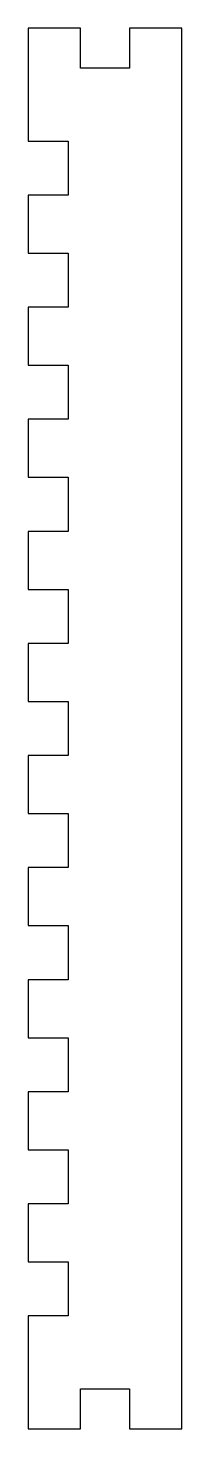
# Model space of a CAD drawing. Header units: metres. Extents: x 0 to 23, y 0 to 210.
import ezdxf

# ---------------------------------------------------------------- set-up
doc = ezdxf.new("R2010")
doc.units = ezdxf.units.M

msp = doc.modelspace()

# ---------------------------------------------------------------- linework, layer by layer
for p, q in [((7.81667, 210), (0, 210)), ((0, 210), (0, 193.05)), ((7.81667, 204), (7.81667, 210)), ((23, 210), (15.1833, 210)), ((15.1833, 210), (15.1833, 204)), ((23, 0), (23, 210)), ((15.1833, 204), (7.81667, 204)), ((0, 193.05), (6, 193.05)), ((6, 193.05), (6, 184.95)), ((6, 184.95), (0, 184.95)), ((0, 184.95), (0, 176.25)), ((0, 176.25), (6, 176.25)), ((6, 176.25), (6, 168.15)), ((6, 168.15), (0, 168.15)), ((0, 168.15), (0, 159.45)), ((0, 159.45), (6, 159.45)), ((6, 159.45), (6, 151.35)), ((6, 151.35), (0, 151.35)), ((0, 151.35), (0, 142.65)), ((0, 142.65), (6, 142.65)), ((6, 142.65), (6, 134.55)), ((6, 134.55), (0, 134.55)), ((0, 134.55), (0, 125.85)), ((0, 125.85), (6, 125.85)), ((6, 125.85), (6, 117.75)), ((6, 117.75), (0, 117.75)), ((0, 117.75), (0, 109.05)), ((0, 109.05), (6, 109.05)), ((6, 109.05), (6, 100.95)), ((6, 100.95), (0, 100.95)), ((0, 100.95), (0, 92.25)), ((0, 92.25), (6, 92.25)), ((6, 92.25), (6, 84.15)), ((6, 84.15), (0, 84.15)), ((0, 84.15), (0, 75.45)), ((0, 75.45), (6, 75.45)), ((6, 75.45), (6, 67.35)), ((6, 67.35), (0, 67.35)), ((0, 67.35), (0, 58.65)), ((0, 58.65), (6, 58.65)), ((6, 58.65), (6, 50.55)), ((6, 50.55), (0, 50.55)), ((0, 50.55), (0, 41.85)), ((0, 41.85), (6, 41.85)), ((6, 41.85), (6, 33.75)), ((6, 33.75), (0, 33.75)), ((0, 33.75), (0, 25.05)), ((0, 25.05), (6, 25.05)), ((6, 25.05), (6, 16.95)), ((6, 16.95), (0, 16.95)), ((0, 16.95), (0, 0)), ((7.81667, 0), (7.81667, 6)), ((7.81667, 6), (15.1833, 6)), ((15.1833, 6), (15.1833, 0)), ((0, 0), (7.81667, 0)), ((15.1833, 0), (23, 0))]:
    msp.add_line(p, q)

doc.saveas('drawing.dxf')
